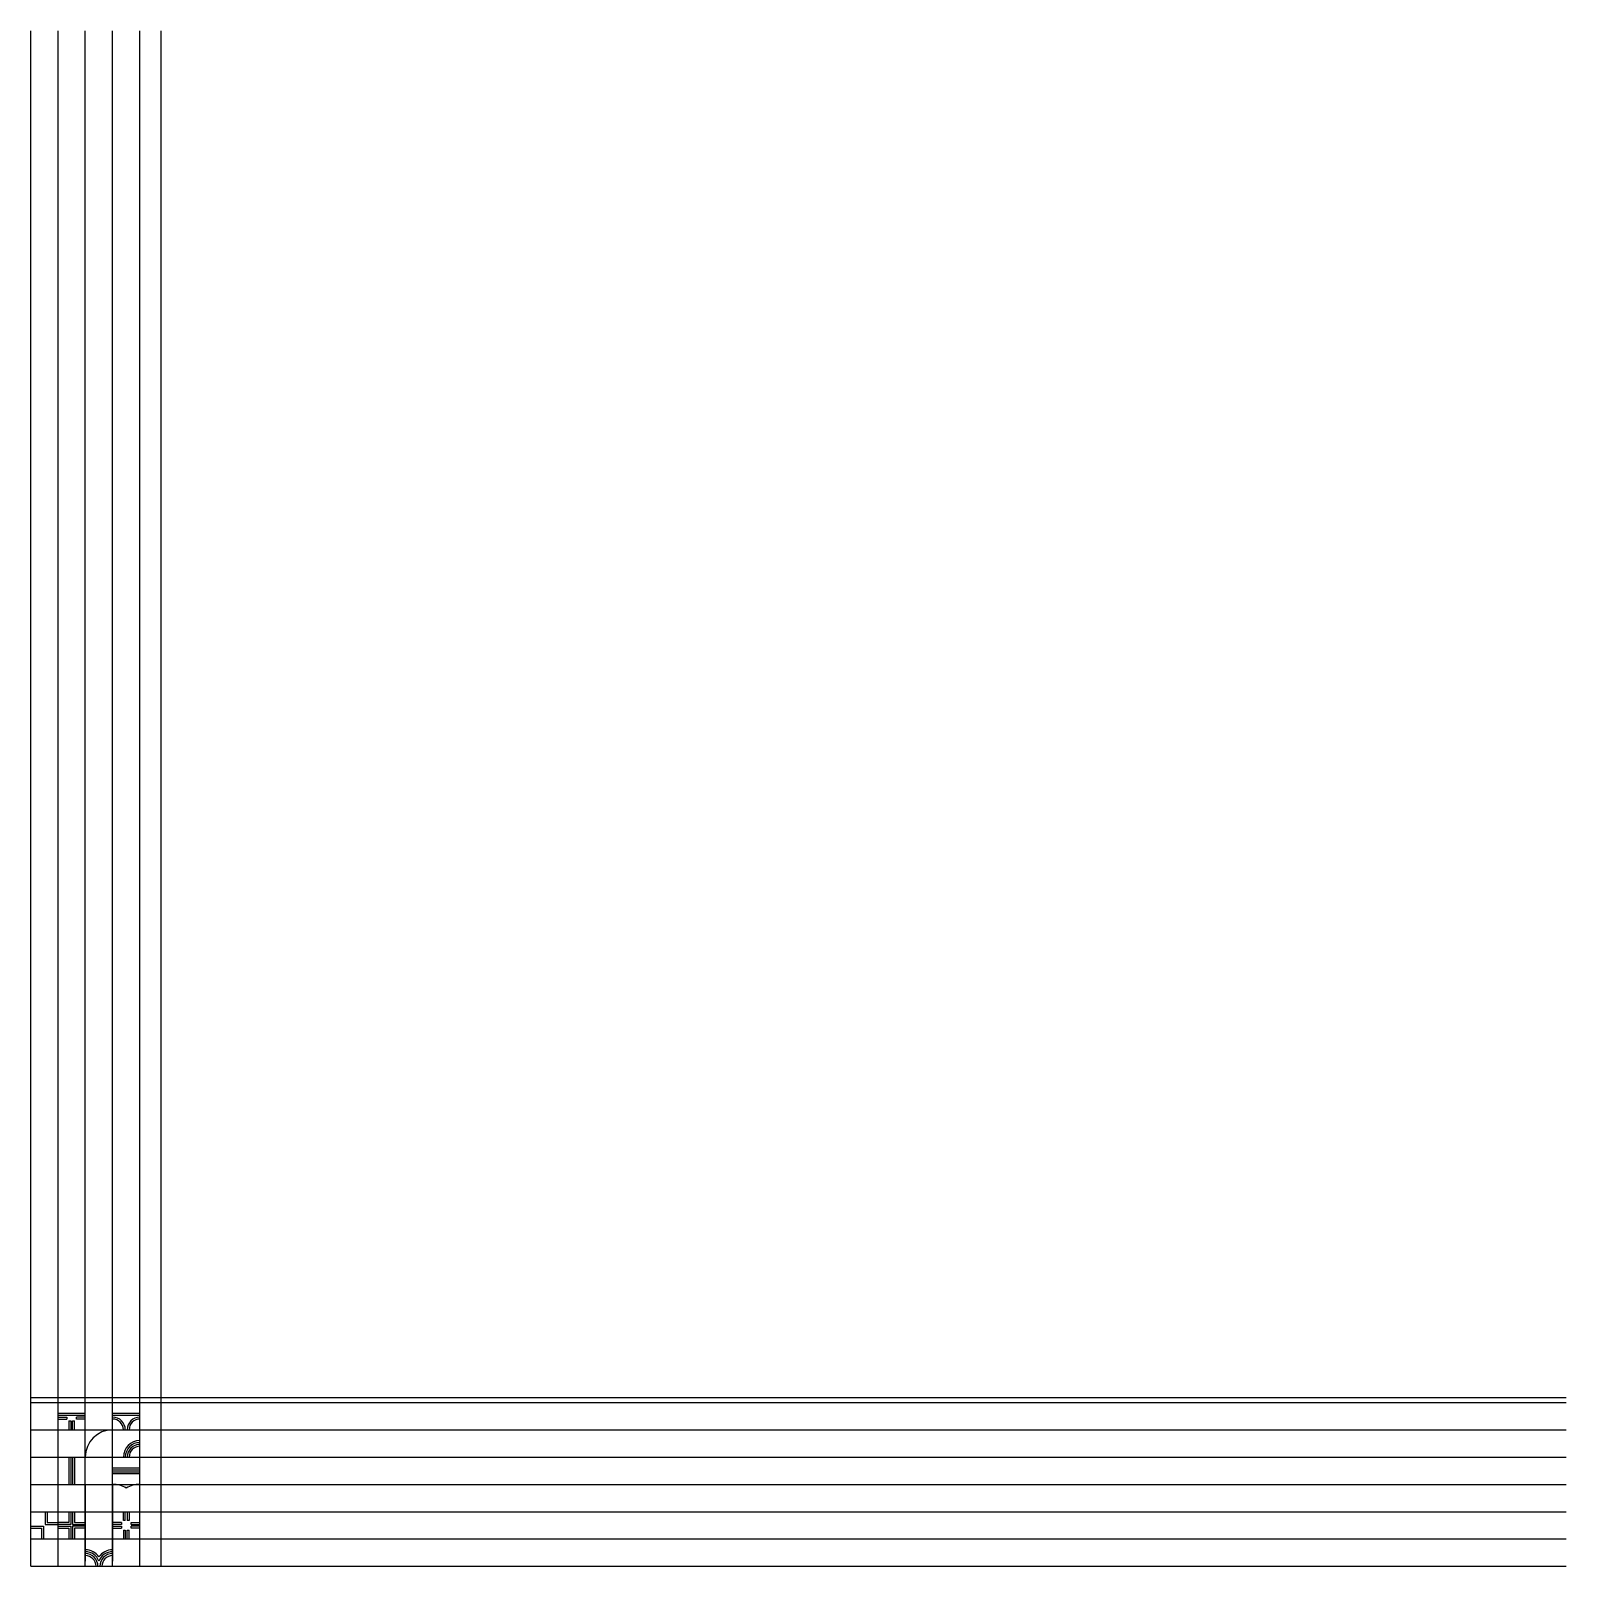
# Model space of a CAD drawing. Header units: inches. Extents: x 0 to 100, y 0 to 100.
import ezdxf

# ---------------------------------------------------------------- set-up
doc = ezdxf.new("R2010")
doc.units = ezdxf.units.IN
doc.header["$MEASUREMENT"] = 0
doc.layers.get('0').update_dxf_attribs({"lineweight": 25, "true_color": 0xffffff})

msp = doc.modelspace()

# ---------------------------------------------------------------- linework, layer by layer
for p, q in [((0, 0), (0, 100)), ((1.7777, 0), (1.7777, 100)), ((3.5554, 0), (3.5554, 100)), ((5.3331, 0), (5.3331, 100)), ((7.1108, 0), (7.1108, 100)), ((8.5, 0), (8.5, 100)), ((0, 11), (100, 11)), ((0, 10.6662), (100, 10.6662)), ((1.7777, 9.96485), (3.5554, 9.96485)), ((1.7777, 9.83985), (3.5554, 9.83985)), ((1.7777, 9.71485), (2.35405, 9.71485)), ((1.7777, 9.58985), (2.35405, 9.58985)), ((2.35405, 9.71485), (2.35405, 9.58985)), ((2.47905, 9.46485), (2.47905, 8.8885)), ((2.47905, 9.46485), (2.60405, 9.46485)), ((2.60405, 9.46485), (2.60405, 8.8885)), ((2.72905, 8.8885), (2.72905, 9.46485)), ((2.72905, 9.46485), (2.85405, 9.46485)), ((2.85405, 8.8885), (2.85405, 9.46485)), ((3.5554, 9.71485), (2.97905, 9.71485)), ((2.97905, 9.58985), (2.97905, 9.71485)), ((3.5554, 9.58985), (2.97905, 9.58985)), ((5.3331, 9.96485), (7.1108, 9.96485)), ((5.3331, 9.83985), (7.1108, 9.83985)), ((0, 8.8885), (100, 8.8885)), ((0, 7.1108), (100, 7.1108)), ((2.47905, 7.1108), (2.47905, 5.3331)), ((2.60405, 7.1108), (2.60405, 5.3331)), ((2.72905, 7.1108), (2.72905, 5.3331)), ((2.85405, 7.1108), (2.85405, 5.3331)), ((5.3331, 6.40945), (7.1108, 6.40945)), ((5.3331, 6.28445), (7.1108, 6.28445)), ((5.3331, 6.15945), (7.1108, 6.15945)), ((5.3331, 6.03445), (7.1108, 6.03445)), ((0, 5.3331), (100, 5.3331)), ((3.5554, 5.3331), (3.5554, 0.3331)), ((5.3331, 5.3331), (5.3331, 0.3331)), ((0, 3.5554), (100, 3.5554)), ((0.95135, 3.5554), (0.95135, 2.72905)), ((1.07635, 3.5554), (1.07635, 2.85405)), ((2.47905, 3.5554), (2.47905, 2.85405)), ((2.60405, 3.5554), (2.60405, 2.72905)), ((2.72905, 3.5554), (2.72905, 2.72905)), ((2.85405, 3.5554), (2.85405, 2.85405)), ((6.03445, 2.97905), (6.03445, 3.5554)), ((6.15945, 2.97905), (6.15945, 3.5554)), ((6.28445, 3.5554), (6.28445, 2.97905)), ((6.40945, 3.5554), (6.40945, 2.97905)), ((0, 2.60405), (0.82635, 2.60405)), ((0, 2.47905), (0.70135, 2.47905)), ((0.70135, 2.47905), (0.70135, 1.7777)), ((0.82635, 2.60405), (0.82635, 1.7777)), ((0.95135, 2.72905), (1.7777, 2.72905)), ((1.07635, 2.85405), (1.7777, 2.85405)), ((2.47905, 2.85405), (1.7777, 2.85405)), ((2.60405, 2.72905), (1.7777, 2.72905)), ((1.7777, 2.60405), (2.60405, 2.60405)), ((1.7777, 2.47905), (2.47905, 2.47905)), ((2.47905, 2.47905), (2.47905, 1.7777)), ((2.60405, 2.60405), (2.60405, 1.7777)), ((2.72905, 2.72905), (3.5554, 2.72905)), ((2.72905, 2.60405), (2.72905, 1.7777)), ((3.5554, 2.60405), (2.72905, 2.60405)), ((2.85405, 2.85405), (3.5554, 2.85405)), ((2.85405, 2.47905), (2.85405, 1.7777)), ((3.5554, 2.47905), (2.85405, 2.47905)), ((5.90945, 2.85405), (5.3331, 2.85405)), ((5.90945, 2.72905), (5.3331, 2.72905)), ((5.3331, 2.60405), (5.90945, 2.60405)), ((5.3331, 2.47905), (5.90945, 2.47905)), ((5.90945, 2.85405), (5.90945, 2.72905)), ((5.90945, 2.60405), (5.90945, 2.47905)), ((6.15945, 2.97905), (6.03445, 2.97905)), ((6.03445, 2.35405), (6.03445, 1.7777)), ((6.03445, 2.35405), (6.15945, 2.35405)), ((6.15945, 2.35405), (6.15945, 1.7777)), ((6.40945, 2.97905), (6.28445, 2.97905)), ((6.28445, 1.7777), (6.28445, 2.35405)), ((6.28445, 2.35405), (6.40945, 2.35405)), ((6.40945, 1.7777), (6.40945, 2.35405)), ((6.53445, 2.85405), (7.1108, 2.85405)), ((6.53445, 2.72905), (6.53445, 2.85405)), ((6.53445, 2.72905), (7.1108, 2.72905)), ((7.1108, 2.60405), (6.53445, 2.60405)), ((6.53445, 2.47905), (6.53445, 2.60405)), ((7.1108, 2.47905), (6.53445, 2.47905)), ((0, 1.7777), (100, 1.7777)), ((0, 0), (100, 0))]:
    msp.add_line(p, q)
for centre, radius, start, end in [((5.3331, 8.8885), 0.82635, 0, 90), ((5.3331, 8.8885), 0.70135, 0, 90), ((7.1108, 8.8885), 0.82635, 90, 180), ((7.1108, 8.8885), 0.70135, 90, 180), ((5.3331, 7.1108), 1.7777, 90, 180), ((7.1108, 7.1108), 1.07635, 90, 180), ((7.1108, 7.1108), 0.95135, 90, 180), ((7.1108, 7.1108), 0.82635, 90, 180), ((7.1108, 7.1108), 0.70135, 90, 180), ((5.3331, 3.5554), 1.7777, 60, 90), ((7.1108, 3.5554), 1.7777, 90, 120), ((3.5554, 0), 1.07635, 34.3303009, 90), ((5.3331, 0), 1.07635, 90, 145.6696991), ((3.5554, 0), 0.95135, 20.884028, 90), ((3.5554, 0), 0.82635, 0, 90), ((3.5554, 0), 0.70135, 0, 90), ((5.3331, 0), 0.95135, 90, 159.115972), ((5.3331, 0), 0.82635, 90, 180), ((5.3331, 0), 0.70135, 90, 180)]:
    msp.add_arc(centre, radius, start, end)

doc.saveas('drawing.dxf')
